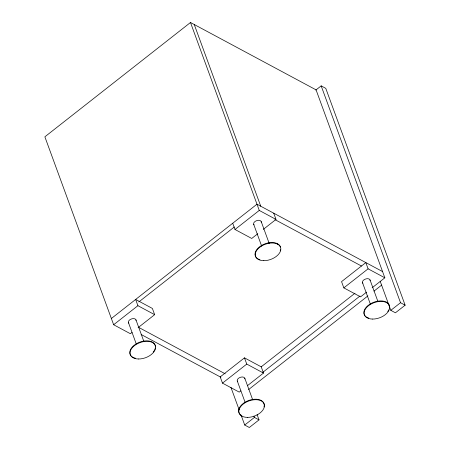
<?xml version="1.0" encoding="UTF-8"?>
<svg xmlns="http://www.w3.org/2000/svg" width="450" height="450" viewBox="0 0 450 450"><rect width="100%" height="100%" fill="white"/><g stroke="black" fill="none" stroke-linecap="round" stroke-linejoin="round"><path stroke-width="0.67" d="M372.161 287.764L384.846 277.808L316.074 89.871L190.485 22.5L44.871 136.811L113.647 324.743L130.388 333.726L132.047 332.426M315.776 90.107L321.171 85.871L325.772 88.341L405.129 305.19L395.421 312.806L390.814 310.337L380.205 281.34M111.364 318.51L256.984 204.204L382.567 271.575M138.819 301.939L234.304 226.986M113.647 324.743L137.914 305.691L154.659 314.674L138.111 327.662M232.712 223.251L234.99 229.483L259.262 210.431L276.007 219.414L263.317 229.376M257.805 233.702L251.736 238.466L234.99 229.483M247.506 385.622L263.498 373.067L261.219 366.834L244.474 357.851L220.208 376.903L222.486 383.136L239.231 392.119L240.885 390.819M222.486 383.136L246.757 364.084L263.498 373.067M368.1 268.824L365.822 262.592L341.55 281.644L343.834 287.876L368.1 268.824L384.846 277.808M261.186 366.857L355.016 293.203M262.806 372.33L359.989 296.032M366.643 292.095L360.579 296.859L343.834 287.876M248.636 389.537L367.909 295.903M373.984 291.133L381.713 285.064M244.716 425.031L254.424 417.409L259.026 419.878L249.317 427.5L244.716 425.031L241.099 415.142M390.814 310.337L400.522 302.715L405.129 305.19M274.933 219.606L361.502 266.046M138.668 327.386L225.242 373.832M141.103 334.468L220.871 377.257M321.171 85.871L400.522 302.715M386.392 302.124L386.567 302.608M370.041 279.956L377.82 301.219M362.52 282.679L370.541 304.588M273.724 213.182L276.007 219.414M277.554 243.737L277.729 244.221M194.254 24.519L260.747 206.224M190.485 22.5L259.262 210.431M261.202 221.563L269.218 243.472M253.682 224.286L261.697 246.195M244.474 357.851L246.757 364.084M244.811 378.259L252.591 399.527M257.096 414.608L259.026 419.878M253.941 416.093L254.424 417.409M237.291 380.987L245.076 402.249M241.746 415.676L241.926 416.154M230.968 387.461L239.169 409.871M154.659 314.674L152.381 308.441L135.636 299.458L137.914 305.691M135.968 319.871L143.752 341.139M128.453 322.594L136.232 343.862M133.082 357.767L132.907 357.283A13.331 8.061 -20.1 0 1 131.895 356.636M261.281 222.199A3.999 2.419 -20.1 0 0 255.684 221.079L254.857 221.636A3.999 2.419 -20.1 0 0 254.019 224.831M280.541 249.705A13.331 8.061 -20.1 0 1 280.198 250.858M259.959 259.706A13.331 8.061 -20.1 0 1 261.163 245.683A13.331 8.061 -20.1 0 1 280.44 247.005M370.119 280.592A3.999 2.419 -20.1 0 0 364.528 279.467L363.701 280.024A3.999 2.419 -20.1 0 0 362.858 283.219M365.141 315.945A13.331 8.061 -20.1 0 1 373.472 302.349A13.331 8.061 -20.1 0 1 389.486 306.433M388.789 309.825A13.331 8.061 -20.1 0 1 387.731 311.552M368.803 318.099A13.331 8.061 -20.1 0 1 365.968 316.716M244.89 378.9A3.999 2.419 -20.1 0 0 239.299 377.775L238.472 378.332A3.999 2.419 -20.1 0 0 237.628 381.527M239.912 414.253A13.331 8.061 -20.1 0 1 249.885 400.084A13.331 8.061 -20.1 0 1 264.009 406.98M241.222 415.367A13.331 8.061 -20.1 0 1 240.3 414.652M136.052 320.507A3.999 2.419 -20.1 0 0 130.455 319.387L129.628 319.939A3.999 2.419 -20.1 0 0 128.79 323.139M131.074 355.866A13.331 8.061 -20.1 0 1 139.809 342.113A13.331 8.061 -20.1 0 1 155.436 346.899M155.312 348.013A13.331 8.061 -20.1 0 1 154.721 349.746M154.417 350.319A13.331 8.061 -20.1 0 1 153.214 352.029M135.405 358.189A13.331 8.061 -20.1 0 1 133.476 357.559M263.801 260.685A13.331 8.061 -20.1 0 0 280.614 247.483A13.331 8.061 -20.1 0 0 259.65 247.348A13.331 8.061 -20.1 0 0 263.801 260.685M372.639 319.072A13.331 8.061 -20.1 0 0 389.452 305.876A13.331 8.061 -20.1 0 0 368.488 305.736A13.331 8.061 -20.1 0 0 372.639 319.072M247.41 417.381A13.331 8.061 -20.1 0 0 264.223 404.184A13.331 8.061 -20.1 0 0 243.259 404.044A13.331 8.061 -20.1 0 0 247.41 417.381M138.572 358.993A13.331 8.061 -20.1 0 0 155.385 345.791A13.331 8.061 -20.1 0 0 134.421 345.656A13.331 8.061 -20.1 0 0 138.572 358.993"/></g></svg>
